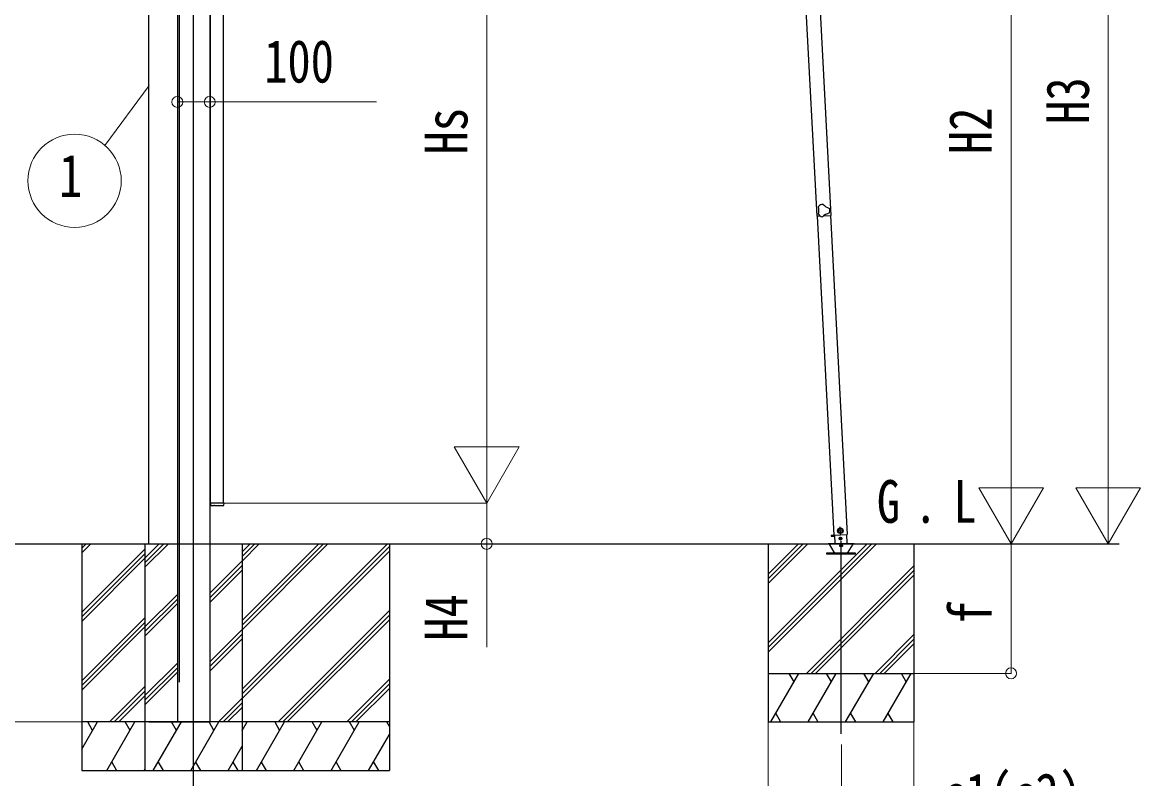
# Model space of a CAD drawing. Units: millimetres, scale not verified. Extents: x -16820 to 16820, y -11880 to 11880.
# Drawn here: x -14727 to -11274, y -7043 to -4707 of the extents above; entities that cross this region are included whole.
import ezdxf
from ezdxf.enums import TextEntityAlignment as Align

# ---------------------------------------------------------------- set-up
doc = ezdxf.new("R2010")
doc.units = ezdxf.units.MM
doc.header["$LTSCALE"] = 60
for name, color, linetype in [('0-2_USER1', 3, 'Continuous'), ('0-3_YKK_12', 2, 'Continuous'), ('0-5_YKK_A1', 4, 'Continuous')]:
    doc.layers.add(name, color=color, linetype=linetype)
doc.layers.add('0-6_YKK_D', color=6, linetype='Continuous', lineweight=18)
doc.styles.add('ＭＳ ゴシック', font='')
doc.styles.get('ＭＳ ゴシック').set_extended_font_data('MS Gothic')

msp = doc.modelspace()

# ---------------------------------------------------------------- linework, layer by layer
at = {"layer": '0-3_YKK_12'}
for p, q in [((-14242.38, -3592.1), (-14242.38, -6745.08)), ((-14198.38, -7067.6), (-14198.38, -3820.1)), ((-12199.06, -6904.33), (-12199.06, -6308.14))]:
    msp.add_line(p, q, dxfattribs=at)
at = {"layer": '0-5_YKK_A1'}
for p, q in [((-14336.38, -6317.6), (-14336.38, -3599.43)), ((-12358.09, -3707.71), (-12274.35, -5305.51)), ((-14146.38, -6191.6), (-14146.38, -3827.6)), ((-14106.38, -6191.6), (-14106.38, -3827.6)), ((-12274.35, -5305.51), (-12263.51, -5304.94)), ((-12252.42, -5304.36), (-12230.41, -5303.21)), ((-12231.91, -5303.29), (-12180.24, -6289.16)), ((-14106.38, -6191.6), (-14146.38, -6191.6)), ((-14146.38, -6191.6), (-14146.38, -6198.1)), ((-14145.38, -6191.6), (-14146.38, -6191.6)), ((-14145.38, -6199.1), (-14135.48, -6199.1)), ((-14133.48, -6199.1), (-14135.48, -6199.1)), ((-14133.08, -6191.6), (-14134.08, -6191.6)), ((-14133.48, -6199.1), (-14105.48, -6199.1)), ((-12208.98, -6277.65), (-12193.8, -6276.85)), ((-12200.74, -6289.74), (-12202.05, -6264.76)), ((-15556.26, -6317.6), (-11339.97, -6317.6)), ((-14543.28, -6317.6), (-14543.28, -7017.6)), ((-14543.28, -6344.99), (-14515.9, -6317.6)), ((-14543.28, -6330.84), (-14530.04, -6317.6)), ((-14348.38, -6317.61), (-14348.38, -7017.6)), ((-14348.38, -6361.78), (-14304.2, -6317.61)), ((-14348.38, -6375.93), (-14290.06, -6317.61)), ((-14348.38, -6390.07), (-14275.92, -6317.61)), ((-14048.38, -6766.56), (-13599.42, -6317.6)), ((-14048.38, -6582.72), (-13783.27, -6317.6)), ((-14048.38, -6554.43), (-13811.55, -6317.6)), ((-14048.38, -6568.57), (-13797.41, -6317.6)), ((-14048.38, -6370.59), (-13995.4, -6317.6)), ((-14048.38, -6356.44), (-14009.54, -6317.6)), ((-14048.38, -6342.3), (-14023.69, -6317.6)), ((-14048.38, -6317.61), (-14048.38, -7017.6)), ((-13593.28, -6317.6), (-13593.28, -7017.6)), ((-12424.06, -6317.6), (-12424.06, -6867.6)), ((-12424.06, -6623.56), (-12118.1, -6317.6)), ((-12424.06, -6637.71), (-12103.96, -6317.6)), ((-12424.06, -6651.85), (-12089.81, -6317.6)), ((-12424.06, -6439.72), (-12301.95, -6317.6)), ((-12424.06, -6425.58), (-12316.09, -6317.6)), ((-12424.06, -6411.43), (-12330.23, -6317.6)), ((-12239.06, -6316.6), (-12159.06, -6316.6)), ((-12239.06, -6317.6), (-12239.06, -6316.6)), ((-12239.06, -6317.6), (-12159.06, -6317.6)), ((-12220.36, -6343.6), (-12235.09, -6318.1)), ((-12219.77, -6291.53), (-12229.66, -6292.05)), ((-12219.79, -6291.23), (-12218.45, -6316.6)), ((-12205.65, -6301.1), (-12195.46, -6300.57)), ((-12200.29, -6305.93), (-12200.82, -6295.74)), ((-12199.06, -6351.6), (-12199.06, -6313.6)), ((-12180.2, -6316.6), (-12181.64, -6289.23)), ((-12163.02, -6318.1), (-12177.75, -6343.6)), ((-12159.06, -6316.6), (-12159.06, -6317.6)), ((-11974.06, -6317.6), (-11974.06, -6867.6)), ((-14543.28, -6528.83), (-14348.38, -6333.93)), ((-14543.28, -6542.97), (-14348.38, -6348.08)), ((-14048.38, -6780.71), (-13593.28, -6325.61)), ((-14048.38, -6794.85), (-13593.28, -6339.75)), ((-12205.06, -6322.6), (-12193.06, -6322.6)), ((-14543.28, -6557.12), (-14348.38, -6362.22)), ((-14148.38, -6470.15), (-14048.38, -6370.15)), ((-14148.38, -6484.29), (-14048.38, -6384.29)), ((-12305.97, -6717.6), (-11974.06, -6385.7)), ((-14148.38, -6498.44), (-14048.38, -6398.44)), ((-12291.83, -6717.6), (-11974.06, -6399.84)), ((-12277.69, -6717.6), (-11974.06, -6413.98)), ((-14348.38, -6573.92), (-14248.38, -6473.92)), ((-14348.38, -6588.06), (-14248.38, -6488.06)), ((-14348.38, -6602.2), (-14248.38, -6502.2)), ((-13937.29, -6867.6), (-13593.28, -6523.6)), ((-14543.28, -6740.96), (-14348.38, -6546.07)), ((-14543.28, -6755.11), (-14348.38, -6560.21)), ((-13923.15, -6867.6), (-13593.28, -6537.74)), ((-13909.01, -6867.6), (-13593.28, -6551.88)), ((-14543.28, -6769.25), (-14348.38, -6574.35)), ((-14148.38, -6682.28), (-14048.38, -6582.28)), ((-14148.38, -6696.42), (-14048.38, -6596.42)), ((-14148.38, -6710.57), (-14048.38, -6610.57)), ((-12093.84, -6717.6), (-11974.06, -6597.83)), ((-12079.7, -6717.6), (-11974.06, -6611.97)), ((-12065.55, -6717.6), (-11974.06, -6626.11)), ((-14348.38, -6786.05), (-14248.38, -6686.05)), ((-14348.38, -6800.19), (-14248.38, -6700.19)), ((-14348.38, -6814.33), (-14248.38, -6714.33)), ((-12424.06, -6717.6), (-11974.06, -6717.6)), ((-12415.81, -6867.6), (-12329.21, -6717.6)), ((-12344.21, -6743.59), (-12359.22, -6717.6)), ((-12300.34, -6867.6), (-12213.74, -6717.6)), ((-12228.74, -6743.59), (-12243.74, -6717.6)), ((-12184.87, -6867.6), (-12098.27, -6717.6)), ((-12113.27, -6743.59), (-12128.27, -6717.6)), ((-12069.4, -6867.6), (-11982.8, -6717.6)), ((-11997.8, -6743.59), (-12012.8, -6717.6)), ((-14457.79, -6867.6), (-14348.38, -6758.2)), ((-13725.16, -6867.6), (-13593.28, -6735.73)), ((-13711.02, -6867.6), (-13593.28, -6749.87)), ((-13696.88, -6867.6), (-13593.28, -6764.01)), ((-14443.65, -6867.6), (-14348.38, -6772.34)), ((-14429.51, -6867.6), (-14348.38, -6786.48)), ((-14121.58, -6867.6), (-14048.38, -6794.41)), ((-14107.43, -6867.6), (-14048.38, -6808.56)), ((-14093.29, -6867.6), (-14048.38, -6822.7)), ((-13593.28, -6867.6), (-14543.28, -6867.6)), ((-14543.28, -6951.44), (-14494.88, -6867.6)), ((-14509.89, -6893.59), (-14524.89, -6867.6)), ((-14466.02, -7017.6), (-14379.41, -6867.6)), ((-14394.42, -6893.59), (-14409.42, -6867.6)), ((-14048.38, -6867.6), (-14348.38, -6867.6)), ((-14336.38, -6867.6), (-14149.68, -6867.6)), ((-14322.7, -7017.6), (-14236.09, -6867.6)), ((-14251.1, -6893.59), (-14266.1, -6867.6)), ((-14248.38, -6867.6), (-14148.38, -6867.6)), ((-14207.23, -7017.6), (-14120.62, -6867.6)), ((-14135.62, -6893.59), (-14150.63, -6867.6)), ((-14048.38, -6894.24), (-14033, -6867.6)), ((-14004.14, -7017.6), (-13917.53, -6867.6)), ((-13947.53, -6867.6), (-13932.53, -6893.59)), ((-13888.67, -7017.6), (-13802.06, -6867.6)), ((-13817.06, -6893.59), (-13832.06, -6867.6)), ((-13773.2, -7017.6), (-13686.59, -6867.6)), ((-13701.59, -6893.59), (-13716.59, -6867.6)), ((-13593.28, -6881.18), (-13601.12, -6867.6)), ((-12424.06, -6867.6), (-11974.06, -6867.6)), ((-12400.82, -6841.63), (-12385.82, -6867.6)), ((-12285.35, -6841.62), (-12270.35, -6867.6)), ((-12169.87, -6841.62), (-12154.87, -6867.6)), ((-12054.4, -6841.62), (-12039.4, -6867.6)), ((-14048, -6893.59), (-14048.38, -6892.93)), ((-13657.73, -7017.6), (-13593.28, -6905.99)), ((-14091.76, -7017.6), (-14048.38, -6942.48)), ((-14451.02, -6991.63), (-14436.02, -7017.6)), ((-14307.7, -6991.62), (-14292.7, -7017.6)), ((-14192.23, -6991.62), (-14177.23, -7017.6)), ((-14076.76, -6991.63), (-14061.76, -7017.6)), ((-13989.14, -6991.63), (-13974.14, -7017.6)), ((-13873.67, -6991.63), (-13858.67, -7017.6)), ((-13758.2, -6991.63), (-13743.2, -7017.6)), ((-13642.73, -6991.63), (-13627.73, -7017.6)), ((-14543.28, -7017.6), (-13593.28, -7017.6)), ((-14350.55, -7017.6), (-14348.38, -7013.86)), ((-14348.38, -7017.6), (-14048.38, -7017.6))]:
    msp.add_line(p, q, dxfattribs=at)
for points in [[(-12358.09, -3707.71), (-12314.15, -3705.4), (-12230.41, -5303.21)], [(-14248.38, -3822.6), (-14248.38, -6317.6), (-14248.38, -6867.6)], [(-14148.38, -3822.6), (-14148.38, -6317.6), (-14148.38, -6867.6)], [(-12272.85, -5305.43), (-12221.18, -6291.3), (-12180.24, -6289.16)], [(-14134.08, -6191.6), (-14135.08, -6191.6), (-14145.38, -6191.6)], [(-14104.48, -6198.17), (-14104.08, -6191.6), (-14105.08, -6191.6), (-14133.08, -6191.6)], [(-12229.66, -6292.05), (-12229.55, -6294.04), (-12219.66, -6293.53)]]:
    msp.add_lwpolyline(points, dxfattribs=at)
for points in [[(-12201.78, -6269.76), (-12208.08, -6273.84), (-12207.69, -6281.34), (-12201, -6284.75), (-12194.7, -6280.66), (-12195.1, -6273.16)], [(-12154.31, -6348.6), (-12154.31, -6346.6), (-12244.31, -6346.6), (-12244.31, -6348.6)]]:
    msp.add_lwpolyline(points, close=True, dxfattribs=at)
for centre, radius in [((-12201.39, -6277.25), 8.5), ((-12201.39, -6277.25), 7.7), ((-12201.39, -6277.25), 6.5), ((-12200.56, -6300.84), 4), ((-12199.06, -6322.6), 4.25), ((-12199.06, -6322.6), 4)]:
    msp.add_circle(centre, radius, dxfattribs=at)
for centre, radius, start, end in [((-12317.24, -5285.77), 50, 343.96382, 11.35568), ((-12253.22, -5288.38), 19.5, 95.03988, 140.27961), ((-12218.94, -5234.25), 50, 223.96382, 251.35568), ((-12253.22, -5288.38), 19.5, 335.03988, 20.27961), ((-12253.22, -5288.38), 19.5, 215.03988, 260.27961), ((-12223.47, -5345.13), 50, 103.96382, 131.35568), ((-14145.38, -6198.1), 1, 180, 270), ((-14105.48, -6198.1), 1, 270, 356.5), ((-12235.95, -6318.6), 1, 30, 90), ((-12162.16, -6318.6), 1, 90, 150), ((-12215.17, -6340.6), 6, 210, 270), ((-12182.94, -6340.6), 6, 270, 330)]:
    msp.add_arc(centre, radius, start, end, dxfattribs=at)
at = {"layer": '0-6_YKK_D', "color": 1}
for p, q in [((-11374.06, -3712.96), (-11374.06, -6117.6)), ((-11674.06, -6117.6), (-11674.06, -3899.35)), ((-11674.06, -6317.6), (-11674.06, -5971.19)), ((-11374.06, -6317.6), (-11374.06, -5971.19)), ((-11674.06, -6317.6), (-11774.06, -6144.4)), ((-11574.06, -6144.4), (-11774.06, -6144.4)), ((-11674.06, -6317.6), (-11574.06, -6144.4)), ((-11374.06, -6317.6), (-11474.06, -6144.4)), ((-11274.06, -6144.4), (-11474.06, -6144.4)), ((-11374.06, -6317.6), (-11274.06, -6144.4)), ((-14337.38, -6317.6), (-15145.28, -6317.6)), ((-14337.38, -6317.6), (-14845.28, -6317.6)), ((-11340.97, -6317.6), (-11675.06, -6317.6)), ((-11340.97, -6317.6), (-11375.06, -6317.6))]:
    msp.add_line(p, q, dxfattribs=at)
at = {"layer": '0-6_YKK_D'}
for p, q in [((-13293.28, -4027.6), (-13293.28, -5991.6)), ((-14248.38, -4753.55), (-14248.38, -4953.92)), ((-14148.38, -4805.44), (-14148.38, -4953.92)), ((-14335.08, -4902.76), (-14471.79, -5087.26)), ((-13293.28, -6191.6), (-13293.28, -5845.19)), ((-13293.28, -6191.6), (-13393.28, -6018.4)), ((-13193.28, -6018.4), (-13393.28, -6018.4)), ((-13293.28, -6191.6), (-13193.28, -6018.4)), ((-14105.38, -6191.6), (-13292.28, -6191.6)), ((-14105.38, -6191.6), (-13292.28, -6191.6)), ((-14545.28, -6317.6), (-14844.28, -6317.6)), ((-14147.38, -6317.6), (-13292.28, -6317.6)), ((-11973.06, -6317.6), (-11673.06, -6317.6)), ((-11674.06, -6317.6), (-11674.06, -6717.6)), ((-11973.06, -6717.6), (-11673.06, -6717.6)), ((-14544.28, -6867.6), (-14844.28, -6867.6)), ((-12424.06, -6868.6), (-12424.06, -7218.6)), ((-11974.06, -6868.6), (-11974.06, -7218.6)), ((-12197.41, -6936.77), (-12197.41, -8218.6))]:
    msp.add_line(p, q, dxfattribs=at)
for points in [[(-14248.38, -4952.92), (-14148.38, -4952.92), (-13633.98, -4952.92)], [(-13293.28, -6191.6), (-13293.28, -6317.6), (-13293.28, -6636.8)]]:
    msp.add_lwpolyline(points, dxfattribs=at)
for centre, radius in [((-14248.38, -4952.92), 17), ((-14148.38, -4952.92), 17), ((-14565.6, -5196.51), 144), ((-13293.28, -6317.6), 17), ((-11674.06, -6717.6), 17)]:
    msp.add_circle(centre, radius, dxfattribs=at)

# ---------------------------------------------------------------- texts
at = {"layer": '0-2_USER1', "style": 'ＭＳ ゴシック', "width": 0.8}
for s, p in [('G', (-12088.63, -6292.29)), ('L', (-11852.21, -6292.29)), ('.', (-11973.43, -6292.29))]:
    msp.add_text(s, height=132, dxfattribs=at).set_placement(p, align=Align.BOTTOM_LEFT)
at = {"layer": '0-6_YKK_D', "style": 'ＭＳ ゴシック', "width": 0.8}
for s, p in [('100', (-13980.38, -4932.92)), ('1', (-14613.6, -5286.51)), ('c1(c2)', (-11886.06, -7197.6))]:
    msp.add_text(s, height=132, dxfattribs=at).set_placement(p, align=Align.BOTTOM_LEFT)
at = {"layer": '0-6_YKK_D', "color": 1, "style": 'ＭＳ ゴシック', "width": 0.8}
for s, p in [('H3', (-11394.06, -5020.88)), ('H2', (-11694.06, -5114.08))]:
    msp.add_text(s, height=132, rotation=90, dxfattribs=at).set_placement(p, align=Align.BOTTOM_LEFT)
at = {"layer": '0-6_YKK_D', "style": 'ＭＳ ゴシック', "width": 0.8}
for s, p in [('Hs', (-13313.28, -5115.2)), ('H4', (-13313.28, -6616.8)), ('f', (-11694.06, -6565.6))]:
    msp.add_text(s, height=132, rotation=90, dxfattribs=at).set_placement(p, align=Align.BOTTOM_LEFT)

doc.saveas('drawing.dxf')
